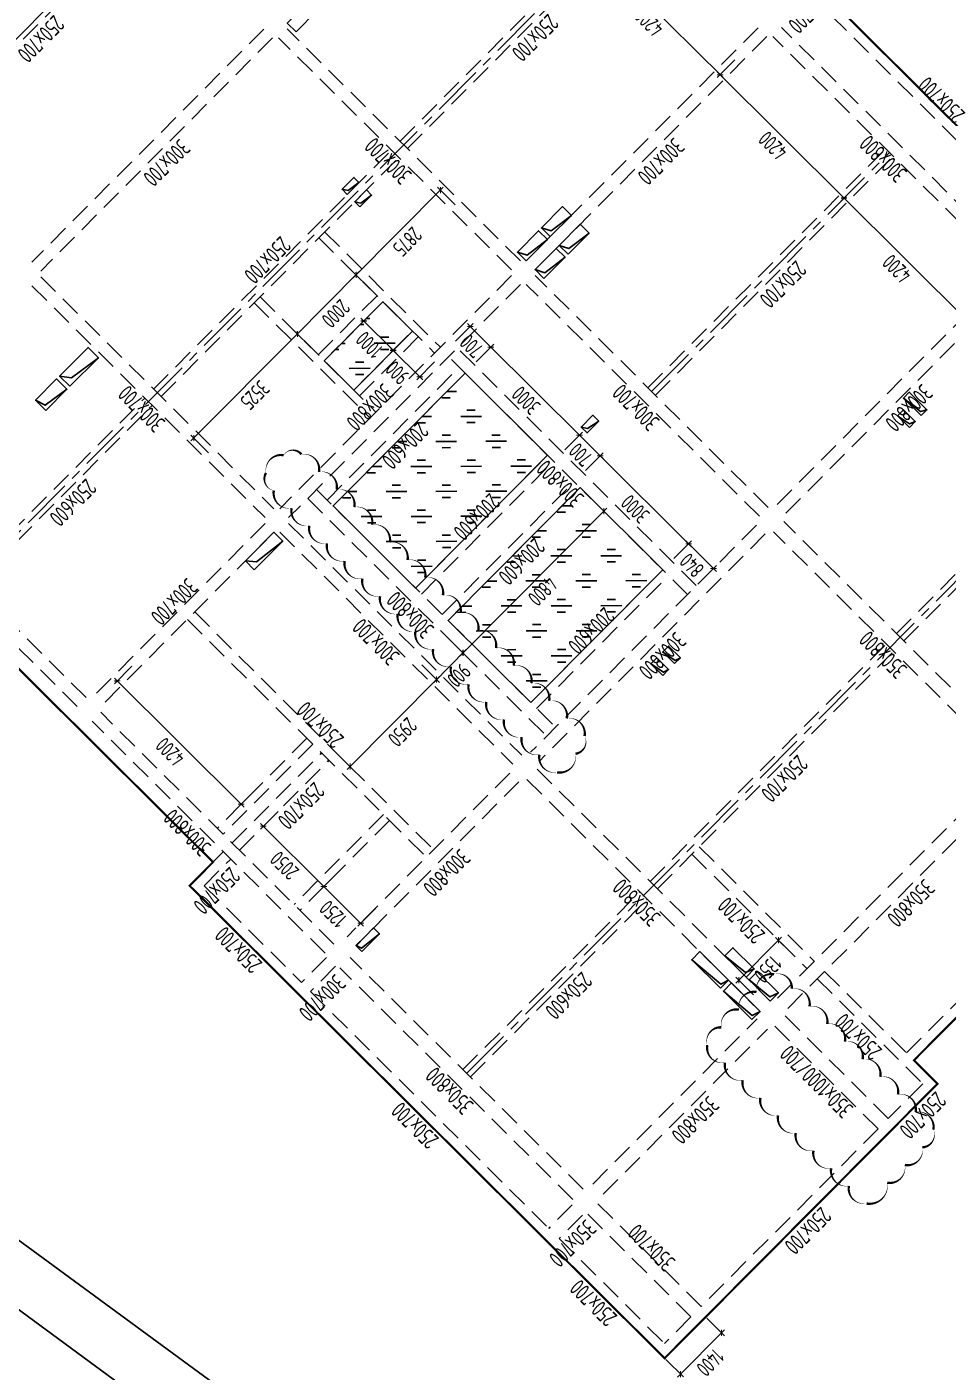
# Model space of a CAD drawing. Extents: x 517450926 to 520131079, y 3499134486 to 3500888201.
# Drawn here: x 518546569 to 518568706, y 3500269096 to 3500301416 of the extents above; entities that cross this region are included whole.
import ezdxf
from ezdxf.enums import TextEntityAlignment as Align

# ---------------------------------------------------------------- set-up
doc = ezdxf.new("R2010")
doc.units = 0
doc.header["$LTSCALE"] = 1000
doc.header["$MEASUREMENT"] = 0
doc.linetypes.add('CENTER', pattern=[2, 1.25, -0.25, 0.25, -0.25])
doc.linetypes.add('DASHED', pattern=[0.75, 0.5, -0.25])
doc.layers.get('0').update_dxf_attribs({"linetype": 'CONTINUOUS'})
doc.layers.get('Defpoints').update_dxf_attribs({"color": 2, "linetype": 'CONTINUOUS'})
doc.layers.add('0_修订云线', color=1, linetype='CONTINUOUS', plot=False)
for name, color, linetype in [('S_AXIS', 8, 'CENTER'), ('S_AXIS_DIMS', 3, 'CONTINUOUS'), ('S_BEAM', 4, 'DASHED'), ('S_BEAM_SECD_TEXT_HORZ', 9, 'CONTINUOUS'), ('S_BEAM_TEXT_HORZ', 7, 'CONTINUOUS'), ('S_BEAM_TEXT_VERT', 41, 'CONTINUOUS'), ('S_FLOR_ENHN', 91, 'DASHED'), ('S_HOLE', 201, 'CONTINUOUS'), ('S_INDX', 11, 'CONTINUOUS'), ('S_PLAN_HACH', 254, 'CONTINUOUS')]:
    doc.layers.add(name, color=color, linetype=linetype)
doc.styles.add('TH-STYLE3', font='tssdeng.shx', dxfattribs={"width": 0.7, "bigfont": 'tssdchn.shx'})
doc.styles.add('样式 1', font='Tssdeng.shx', dxfattribs={"width": 0.7, "bigfont": 'Tssdchn.shx'})
doc.dimstyles.new('TSSD_100_100', dxfattribs={"dimtxt": 375, "dimasz": 100, "dimexe": 100, "dimexo": 0, "dimgap": 125, "dimtad": 1, "dimdec": 1, "dimdsep": 46, "dimtxsty": 'TH-STYLE3', "dimblk": 'ARCHTICK', "dimcen": -100, "dimdle": 100, "dimclrt": 7, "dimadec": 0, "dimazin": 0, "dimtfac": 1, "dimtdec": 1, "dimtix": 1, "dimtmove": 2, "dimatfit": 3, "dimldrblk": 'ARCHTICK', "dimfxl": 0, "dimtolj": 1, "dimtzin": 0, "dimarcsym": 0})

# ---------------------------------------------------------------- blocks, each defined once
blk = doc.blocks.new('_ArchTick')
at = {"color": 0, "const_width": 0.25}
blk.add_lwpolyline([(-0.53, -0.53), (0.53, 0.53)], dxfattribs=at)
blk = doc.blocks.new('*D210')
at = {"layer": 'Defpoints', "color": 0, "transparency": 16777216}
for p in [(518567294, 3500298400), (518566205, 3500297305), (518570166, 3500295332)]:
    blk.add_point(p, dxfattribs=at)
at = {"layer": 'S_AXIS_DIMS', "color": 0, "lineweight": -2, "transparency": 16777216}
for p, q in [((518566558, 3500297660), (518566135, 3500297234)), ((518569254, 3500294273), (518566134, 3500297376)), ((518569536, 3500294698), (518569113, 3500294272))]:
    blk.add_line(p, q, dxfattribs=at)
at = {"layer": 'S_AXIS_DIMS', "color": 0, "lineweight": -2, "transparency": 16777216, "xscale": 100, "yscale": 100, "zscale": 100}
for p, rotation in [((518566205, 3500297305), 135.1572922653654), ((518569183, 3500294343), 315.1572922653654)]:
    blk.add_blockref('_ArchTick', p, dxfattribs=dict(at, rotation=rotation))
at = {"layer": 'S_AXIS_DIMS', "color": 7, "transparency": 16777216, "insert": (518567474, 3500295603), "char_height": 375, "attachment_point": 5, "rotation": 135.1573, "style": 'TH-STYLE3'}
blk.add_mtext('\\A1;4200', dxfattribs=at)
blk = doc.blocks.new('*D211')
at = {"layer": 'Defpoints', "color": 0, "transparency": 16777216}
for p in [(518564246, 3500301291), (518563227, 3500300267), (518567294, 3500298400)]:
    blk.add_point(p, dxfattribs=at)
at = {"layer": 'S_AXIS_DIMS', "color": 0, "lineweight": -2, "transparency": 16777216}
for p, q in [((518566276, 3500297235), (518563156, 3500300337)), ((518563580, 3500300621), (518563157, 3500300196)), ((518566558, 3500297660), (518566135, 3500297234))]:
    blk.add_line(p, q, dxfattribs=at)
at = {"layer": 'S_AXIS_DIMS', "color": 0, "lineweight": -2, "transparency": 16777216, "xscale": 100, "yscale": 100, "zscale": 100}
for p, rotation in [((518563227, 3500300267), 135.1572922653654), ((518566205, 3500297305), 315.1572922653654)]:
    blk.add_blockref('_ArchTick', p, dxfattribs=dict(at, rotation=rotation))
at = {"layer": 'S_AXIS_DIMS', "color": 7, "transparency": 16777216, "insert": (518564496, 3500298564), "char_height": 375, "attachment_point": 5, "rotation": 135.1573, "style": 'TH-STYLE3'}
blk.add_mtext('\\A1;4200', dxfattribs=at)
blk = doc.blocks.new('*D212')
at = {"layer": 'Defpoints', "color": 0, "transparency": 16777216}
for p in [(518561338, 3500304323), (518560249, 3500303228), (518564246, 3500301291)]:
    blk.add_point(p, dxfattribs=at)
at = {"layer": 'S_AXIS_DIMS', "color": 0, "lineweight": -2, "transparency": 16777216}
for p, q in [((518560602, 3500303583), (518560179, 3500303158)), ((518563298, 3500300196), (518560178, 3500303299)), ((518563580, 3500300621), (518563157, 3500300196))]:
    blk.add_line(p, q, dxfattribs=at)
at = {"layer": 'S_AXIS_DIMS', "color": 0, "lineweight": -2, "transparency": 16777216, "xscale": 100, "yscale": 100, "zscale": 100}
for p, rotation in [((518560249, 3500303228), 135.1572922653654), ((518563227, 3500300267), 315.1572922653654)]:
    blk.add_blockref('_ArchTick', p, dxfattribs=dict(at, rotation=rotation))
at = {"layer": 'S_AXIS_DIMS', "color": 7, "transparency": 16777216, "insert": (518561518, 3500301526), "char_height": 375, "attachment_point": 5, "rotation": 135.1573, "style": 'TH-STYLE3'}
blk.add_mtext('\\A1;4200', dxfattribs=at)
blk = doc.blocks.new('*D237')
at = {"layer": 'Defpoints', "color": 0, "transparency": 16777216}
for p in [(518564630, 3500279471), (518565262, 3500278843), (518564310, 3500277885)]:
    blk.add_point(p, dxfattribs=at)
at = {"layer": 'S_AXIS_DIMS', "color": 0, "lineweight": -2, "transparency": 16777216}
for p, q in [((518563608, 3500278443), (518564701, 3500279542)), ((518564985, 3500279118), (518564559, 3500279541)), ((518564033, 3500278161), (518563607, 3500278584))]:
    blk.add_line(p, q, dxfattribs=at)
at = {"layer": 'S_AXIS_DIMS', "color": 0, "lineweight": -2, "transparency": 16777216, "xscale": 100, "yscale": 100, "zscale": 100}
for p, rotation in [((518564630, 3500279471), 45.15729226536535), ((518563678, 3500278513), 225.1572922653654)]:
    blk.add_blockref('_ArchTick', p, dxfattribs=dict(at, rotation=rotation))
at = {"layer": 'S_AXIS_DIMS', "color": 7, "transparency": 16777216, "insert": (518564376, 3500278772), "char_height": 375, "attachment_point": 5, "rotation": 225.1573, "style": 'TH-STYLE3'}
blk.add_mtext('\\A1;1350', dxfattribs=at)
blk = doc.blocks.new('*D242')
at = {"layer": 'Defpoints', "color": 0, "transparency": 16777216}
for p in [(518562881, 3500270421), (518563262, 3500270042), (518561893, 3500269429)]:
    blk.add_point(p, dxfattribs=at)
at = {"layer": 'S_AXIS_DIMS', "color": 0, "lineweight": -2, "transparency": 16777216}
for p, q in [((518562908, 3500270395), (518563333, 3500269971)), ((518562205, 3500268978), (518563333, 3500270113)), ((518561921, 3500269402), (518562346, 3500268979))]:
    blk.add_line(p, q, dxfattribs=at)
at = {"layer": 'S_AXIS_DIMS', "color": 0, "lineweight": -2, "transparency": 16777216, "xscale": 100, "yscale": 100, "zscale": 100}
for p, rotation in [((518563262, 3500270042), 45.15729226536535), ((518562275, 3500269049), 225.1572922653654)]:
    blk.add_blockref('_ArchTick', p, dxfattribs=dict(at, rotation=rotation))
at = {"layer": 'S_AXIS_DIMS', "color": 7, "transparency": 16777216, "insert": (518562990, 3500269325), "char_height": 375, "attachment_point": 5, "rotation": 225.1573, "style": 'TH-STYLE3'}
blk.add_mtext('\\A1;1400', dxfattribs=at)
blk = doc.blocks.new('*D280')
at = {"layer": 'Defpoints', "color": 0, "transparency": 16777216}
for p in [(518554151, 3500281214), (518553704, 3500280764), (518555038, 3500280333)]:
    blk.add_point(p, dxfattribs=at)
at = {"layer": 'S_AXIS_DIMS', "color": 0, "lineweight": -2, "transparency": 16777216}
for p, q in [((518554057, 3500281119), (518553634, 3500280693)), ((518554661, 3500279812), (518553633, 3500280835)), ((518554943, 3500280237), (518554520, 3500279812))]:
    blk.add_line(p, q, dxfattribs=at)
at = {"layer": 'S_AXIS_DIMS', "color": 0, "lineweight": -2, "transparency": 16777216, "xscale": 100, "yscale": 100, "zscale": 100}
for p, rotation in [((518553704, 3500280764), 135.1572922659514), ((518554591, 3500279883), 315.1572922659514)]:
    blk.add_blockref('_ArchTick', p, dxfattribs=dict(at, rotation=rotation))
at = {"layer": 'S_AXIS_DIMS', "color": 7, "transparency": 16777216, "insert": (518553927, 3500280102), "char_height": 375, "attachment_point": 5, "rotation": 135.1573, "style": 'TH-STYLE3'}
blk.add_mtext('\\A1;1250', dxfattribs=at)
blk = doc.blocks.new('*D281')
at = {"layer": 'Defpoints', "color": 0, "transparency": 16777216}
for p in [(518552698, 3500282660), (518552251, 3500282210), (518554151, 3500281214)]:
    blk.add_point(p, dxfattribs=at)
at = {"layer": 'S_AXIS_DIMS', "color": 0, "lineweight": -2, "transparency": 16777216}
for p, q in [((518552603, 3500282564), (518552180, 3500282139)), ((518553775, 3500280694), (518552180, 3500282280)), ((518554057, 3500281119), (518553634, 3500280693))]:
    blk.add_line(p, q, dxfattribs=at)
at = {"layer": 'S_AXIS_DIMS', "color": 0, "lineweight": -2, "transparency": 16777216, "xscale": 100, "yscale": 100, "zscale": 100}
for p, rotation in [((518552251, 3500282210), 135.1572922659514), ((518553704, 3500280764), 315.1572922659514)]:
    blk.add_blockref('_ArchTick', p, dxfattribs=dict(at, rotation=rotation))
at = {"layer": 'S_AXIS_DIMS', "color": 7, "transparency": 16777216, "insert": (518552757, 3500281266), "char_height": 375, "attachment_point": 5, "rotation": 135.1573, "style": 'TH-STYLE3'}
blk.add_mtext('\\A1;2050', dxfattribs=at)
blk = doc.blocks.new('*D282')
at = {"layer": 'Defpoints', "color": 0, "transparency": 16777216}
for p in [(518549093, 3500286055), (518552071, 3500283093), (518551719, 3500282739)]:
    blk.add_point(p, dxfattribs=at)
at = {"layer": 'S_AXIS_DIMS', "color": 0, "lineweight": -2, "transparency": 16777216}
for p, q in [((518549093, 3500286055), (518548670, 3500285630)), ((518548670, 3500285771), (518551790, 3500282668)), ((518552071, 3500283093), (518551648, 3500282668))]:
    blk.add_line(p, q, dxfattribs=at)
at = {"layer": 'S_AXIS_DIMS', "color": 0, "lineweight": -2, "transparency": 16777216, "xscale": 100, "yscale": 100, "zscale": 100}
for p, rotation in [((518548741, 3500285701), 135.1572922659513), ((518551719, 3500282739), 315.1572922659514)]:
    blk.add_blockref('_ArchTick', p, dxfattribs=dict(at, rotation=rotation))
at = {"layer": 'S_AXIS_DIMS', "color": 7, "transparency": 16777216, "insert": (518550010, 3500283998), "char_height": 375, "attachment_point": 5, "rotation": 135.1573, "style": 'TH-STYLE3'}
blk.add_mtext('\\A1;4200', dxfattribs=at)
blk = doc.blocks.new('*D283')
at = {"layer": 'Defpoints', "color": 0, "transparency": 16777216}
for p in [(518562471, 3500288998), (518561849, 3500288372), (518562444, 3500287780)]:
    blk.add_point(p, dxfattribs=at)
at = {"layer": 'S_AXIS_DIMS', "color": 0, "lineweight": -2, "transparency": 16777216}
for p, q in [((518562118, 3500288643), (518562541, 3500289069)), ((518563137, 3500288335), (518562400, 3500289068)), ((518562714, 3500288051), (518563137, 3500288476))]:
    blk.add_line(p, q, dxfattribs=at)
at = {"layer": 'S_AXIS_DIMS', "color": 0, "lineweight": -2, "transparency": 16777216, "xscale": 100, "yscale": 100, "zscale": 100}
for p, rotation in [((518562471, 3500288998), 135.1572922659514), ((518563066, 3500288406), 315.1572922659514)]:
    blk.add_blockref('_ArchTick', p, dxfattribs=dict(at, rotation=rotation))
at = {"layer": 'S_AXIS_DIMS', "color": 7, "transparency": 16777216, "insert": (518562548, 3500288480), "char_height": 375, "attachment_point": 5, "rotation": 135.1573, "style": 'TH-STYLE3'}
blk.add_mtext('\\A1;840', dxfattribs=at)
blk = doc.blocks.new('*D284')
at = {"layer": 'Defpoints', "color": 0, "transparency": 16777216}
for p in [(518560344, 3500291113), (518559721, 3500290488), (518561849, 3500288372)]:
    blk.add_point(p, dxfattribs=at)
at = {"layer": 'S_AXIS_DIMS', "color": 0, "lineweight": -2, "transparency": 16777216}
for p, q in [((518559991, 3500290759), (518560414, 3500291184)), ((518562542, 3500288927), (518560273, 3500291184)), ((518562118, 3500288643), (518562541, 3500289069))]:
    blk.add_line(p, q, dxfattribs=at)
at = {"layer": 'S_AXIS_DIMS', "color": 0, "lineweight": -2, "transparency": 16777216, "xscale": 100, "yscale": 100, "zscale": 100}
for p, rotation in [((518560344, 3500291113), 135.1572922659514), ((518562471, 3500288998), 315.1572922659514)]:
    blk.add_blockref('_ArchTick', p, dxfattribs=dict(at, rotation=rotation))
at = {"layer": 'S_AXIS_DIMS', "color": 7, "transparency": 16777216, "insert": (518561187, 3500289834), "char_height": 375, "attachment_point": 5, "rotation": 135.1573, "style": 'TH-STYLE3'}
blk.add_mtext('\\A1;3000', dxfattribs=at)
blk = doc.blocks.new('*D285')
at = {"layer": 'Defpoints', "color": 0, "transparency": 16777216}
for p in [(518557720, 3500293722), (518557098, 3500293097), (518559228, 3500290984)]:
    blk.add_point(p, dxfattribs=at)
at = {"layer": 'S_AXIS_DIMS', "color": 0, "lineweight": -2, "transparency": 16777216}
for p, q in [((518557368, 3500293368), (518557791, 3500293793)), ((518559918, 3500291536), (518557649, 3500293793)), ((518559495, 3500291252), (518559918, 3500291678))]:
    blk.add_line(p, q, dxfattribs=at)
at = {"layer": 'S_AXIS_DIMS', "color": 0, "lineweight": -2, "transparency": 16777216, "xscale": 100, "yscale": 100, "zscale": 100}
for p, rotation in [((518557720, 3500293722), 135.1572922659514), ((518559847, 3500291607), 315.1572922659514)]:
    blk.add_blockref('_ArchTick', p, dxfattribs=dict(at, rotation=rotation))
at = {"layer": 'S_AXIS_DIMS', "color": 7, "transparency": 16777216, "insert": (518558563, 3500292443), "char_height": 375, "attachment_point": 5, "rotation": 135.1573, "style": 'TH-STYLE3'}
blk.add_mtext('\\A1;3000', dxfattribs=at)
blk = doc.blocks.new('*D286')
at = {"layer": 'Defpoints', "color": 0, "transparency": 16777216}
for p in [(518556465, 3500286956), (518557049, 3500286376), (518556114, 3500286036)]:
    blk.add_point(p, dxfattribs=at)
at = {"layer": 'S_AXIS_DIMS', "color": 0, "lineweight": -2, "transparency": 16777216}
for p, q in [((518556344, 3500285667), (518557120, 3500286447)), ((518556695, 3500286728), (518557120, 3500286305)), ((518556114, 3500286036), (518556485, 3500285667))]:
    blk.add_line(p, q, dxfattribs=at)
at = {"layer": 'S_AXIS_DIMS', "color": 0, "lineweight": -2, "transparency": 16777216, "xscale": 100, "yscale": 100, "zscale": 100}
for p, rotation in [((518557049, 3500286376), 45.15729226595135), ((518556414, 3500285738), 225.1572922659514)]:
    blk.add_blockref('_ArchTick', p, dxfattribs=dict(at, rotation=rotation))
at = {"layer": 'S_AXIS_DIMS', "color": 7, "transparency": 16777216, "insert": (518556953, 3500285836), "char_height": 375, "attachment_point": 5, "rotation": 225.1573, "style": 'TH-STYLE3'}
blk.add_mtext('\\A1;900', dxfattribs=at)
blk = doc.blocks.new('*D287')
at = {"layer": 'Defpoints', "color": 0, "transparency": 16777216}
for p in [(518559850, 3500290360), (518560434, 3500289779), (518556465, 3500286956)]:
    blk.add_point(p, dxfattribs=at)
at = {"layer": 'S_AXIS_DIMS', "color": 0, "lineweight": -2, "transparency": 16777216}
for p, q in [((518560079, 3500290132), (518560505, 3500289709)), ((518556979, 3500286305), (518560504, 3500289850)), ((518556695, 3500286728), (518557120, 3500286305))]:
    blk.add_line(p, q, dxfattribs=at)
at = {"layer": 'S_AXIS_DIMS', "color": 0, "lineweight": -2, "transparency": 16777216, "xscale": 100, "yscale": 100, "zscale": 100}
for p, rotation in [((518560434, 3500289779), 45.15729226595136), ((518557049, 3500286376), 225.1572922659514)]:
    blk.add_blockref('_ArchTick', p, dxfattribs=dict(at, rotation=rotation))
at = {"layer": 'S_AXIS_DIMS', "color": 7, "transparency": 16777216, "insert": (518558963, 3500287857), "char_height": 375, "attachment_point": 5, "rotation": 225.1573, "style": 'TH-STYLE3'}
blk.add_mtext('\\A1;4800', dxfattribs=at)
blk = doc.blocks.new('*D288')
at = {"layer": 'Defpoints', "color": 0, "transparency": 16777216}
for p in [(518556505, 3500297494), (518557001, 3500297002), (518554973, 3500294963)]:
    blk.add_point(p, dxfattribs=at)
at = {"layer": 'S_AXIS_DIMS', "color": 0, "lineweight": -2, "transparency": 16777216}
for p, q in [((518554407, 3500295385), (518556576, 3500297565)), ((518556860, 3500297142), (518556434, 3500297565)), ((518554832, 3500295103), (518554407, 3500295526))]:
    blk.add_line(p, q, dxfattribs=at)
at = {"layer": 'S_AXIS_DIMS', "color": 0, "lineweight": -2, "transparency": 16777216, "xscale": 100, "yscale": 100, "zscale": 100}
for p, rotation in [((518556505, 3500297494), 45.15729226595135), ((518554478, 3500295456), 225.1572922659514)]:
    blk.add_blockref('_ArchTick', p, dxfattribs=dict(at, rotation=rotation))
at = {"layer": 'S_AXIS_DIMS', "color": 7, "transparency": 16777216, "insert": (518555713, 3500296255), "char_height": 375, "attachment_point": 5, "rotation": 225.1573, "style": 'TH-STYLE3'}
blk.add_mtext('\\A1;2875', dxfattribs=at)
blk = doc.blocks.new('*D289')
at = {"layer": 'Defpoints', "color": 0, "transparency": 16777216}
for p in [(518554982, 3500294954), (518553068, 3500294038), (518553572, 3500293536)]:
    blk.add_point(p, dxfattribs=at)
at = {"layer": 'S_AXIS_DIMS', "color": 0, "lineweight": -2, "transparency": 16777216}
for p, q in [((518554548, 3500295527), (518552997, 3500293967)), ((518554832, 3500295103), (518554407, 3500295526)), ((518553422, 3500293685), (518552997, 3500294108))]:
    blk.add_line(p, q, dxfattribs=at)
at = {"layer": 'S_AXIS_DIMS', "color": 0, "lineweight": -2, "transparency": 16777216, "xscale": 100, "yscale": 100, "zscale": 100}
for p, rotation in [((518554478, 3500295456), 45.15729226595135), ((518553068, 3500294038), 225.1572922659514)]:
    blk.add_blockref('_ArchTick', p, dxfattribs=dict(at, rotation=rotation))
at = {"layer": 'S_AXIS_DIMS', "color": 7, "transparency": 16777216, "insert": (518553994, 3500294526), "char_height": 375, "attachment_point": 5, "rotation": 225.1573, "style": 'TH-STYLE3'}
blk.add_mtext('\\A1;2000', dxfattribs=at)
blk = doc.blocks.new('*D290')
at = {"layer": 'Defpoints', "color": 0, "transparency": 16777216}
for p in [(518553572, 3500293536), (518550582, 3500291538), (518552398, 3500289732)]:
    blk.add_point(p, dxfattribs=at)
at = {"layer": 'S_AXIS_DIMS', "color": 0, "lineweight": -2, "transparency": 16777216}
for p, q in [((518553138, 3500294109), (518550511, 3500291467)), ((518553422, 3500293685), (518552997, 3500294108)), ((518550936, 3500291186), (518550511, 3500291609))]:
    blk.add_line(p, q, dxfattribs=at)
at = {"layer": 'S_AXIS_DIMS', "color": 0, "lineweight": -2, "transparency": 16777216, "xscale": 100, "yscale": 100, "zscale": 100}
for p, rotation in [((518553068, 3500294038), 45.15729226595136), ((518550582, 3500291538), 225.1572922659514)]:
    blk.add_blockref('_ArchTick', p, dxfattribs=dict(at, rotation=rotation))
at = {"layer": 'S_AXIS_DIMS', "color": 7, "transparency": 16777216, "insert": (518552046, 3500292568), "char_height": 375, "attachment_point": 5, "rotation": 225.1573, "style": 'TH-STYLE3'}
blk.add_mtext('\\A1;3525', dxfattribs=at)
blk = doc.blocks.new('*D291')
at = {"layer": 'Defpoints', "color": 0, "transparency": 16777216}
for p in [(518555885, 3500294160), (518555372, 3500293645), (518556664, 3500293668)]:
    blk.add_point(p, dxfattribs=at)
at = {"layer": 'S_AXIS_DIMS', "color": 0, "lineweight": -2, "transparency": 16777216}
for p, q in [((518555725, 3500293999), (518555302, 3500293574)), ((518556081, 3500292940), (518555301, 3500293715)), ((518556363, 3500293365), (518555940, 3500292939))]:
    blk.add_line(p, q, dxfattribs=at)
at = {"layer": 'S_AXIS_DIMS', "color": 0, "lineweight": -2, "transparency": 16777216, "xscale": 100, "yscale": 100, "zscale": 100}
for p, rotation in [((518555372, 3500293645), 135.1572922659514), ((518556010, 3500293010), 315.1572922659514)]:
    blk.add_blockref('_ArchTick', p, dxfattribs=dict(at, rotation=rotation))
at = {"layer": 'S_AXIS_DIMS', "color": 7, "transparency": 16777216, "insert": (518555471, 3500293106), "char_height": 375, "attachment_point": 5, "rotation": 135.1573, "style": 'TH-STYLE3'}
blk.add_mtext('\\A1;900', dxfattribs=at)
blk = doc.blocks.new('*D292')
at = {"layer": 'Defpoints', "color": 0, "transparency": 16777216}
for p in [(518555124, 3500294813), (518554663, 3500294350), (518555833, 3500294108)]:
    blk.add_point(p, dxfattribs=at)
at = {"layer": 'S_AXIS_DIMS', "color": 0, "lineweight": -2, "transparency": 16777216}
for p, q in [((518555016, 3500294704), (518554593, 3500294279)), ((518555443, 3500293574), (518554592, 3500294420)), ((518555725, 3500293999), (518555302, 3500293574))]:
    blk.add_line(p, q, dxfattribs=at)
at = {"layer": 'S_AXIS_DIMS', "color": 0, "lineweight": -2, "transparency": 16777216, "xscale": 100, "yscale": 100, "zscale": 100}
for p, rotation in [((518554663, 3500294350), 135.1572922659514), ((518555372, 3500293645), 315.1572922659514)]:
    blk.add_blockref('_ArchTick', p, dxfattribs=dict(at, rotation=rotation))
at = {"layer": 'S_AXIS_DIMS', "color": 7, "transparency": 16777216, "insert": (518554797, 3500293776), "char_height": 375, "attachment_point": 5, "rotation": 135.1573, "style": 'TH-STYLE3'}
blk.add_mtext('\\A1;1000', dxfattribs=at)
blk = doc.blocks.new('*D293')
at = {"layer": 'Defpoints', "color": 0, "transparency": 16777216}
for p in [(518555803, 3500286346), (518553722, 3500284254), (518554334, 3500283646)]:
    blk.add_point(p, dxfattribs=at)
at = {"layer": 'S_AXIS_DIMS', "color": 0, "lineweight": -2, "transparency": 16777216}
for p, q in [((518556485, 3500285809), (518554264, 3500283575)), ((518556060, 3500286090), (518556485, 3500285667)), ((518553980, 3500283999), (518554405, 3500283575))]:
    blk.add_line(p, q, dxfattribs=at)
at = {"layer": 'S_AXIS_DIMS', "color": 0, "lineweight": -2, "transparency": 16777216, "xscale": 100, "yscale": 100, "zscale": 100}
for p, rotation in [((518556414, 3500285738), 45.15729226595135), ((518554334, 3500283646), 225.1572922659514)]:
    blk.add_blockref('_ArchTick', p, dxfattribs=dict(at, rotation=rotation))
at = {"layer": 'S_AXIS_DIMS', "color": 7, "transparency": 16777216, "insert": (518555596, 3500284471), "char_height": 375, "attachment_point": 5, "rotation": 225.1573, "style": 'TH-STYLE3'}
blk.add_mtext('\\A1;2950', dxfattribs=at)
blk = doc.blocks.new('*D386')
at = {"layer": 'Defpoints', "color": 0, "transparency": 16777216}
for p in [(518559847, 3500291607), (518559225, 3500290981), (518559721, 3500290488)]:
    blk.add_point(p, dxfattribs=at)
at = {"layer": 'S_AXIS_DIMS', "color": 0, "lineweight": -2, "transparency": 16777216}
for p, q in [((518559495, 3500291252), (518559918, 3500291678)), ((518559847, 3500291607), (518559776, 3500291678)), ((518560344, 3500291113), (518559847, 3500291607)), ((518559991, 3500290759), (518560414, 3500291184)), ((518560344, 3500291113), (518560415, 3500291043))]:
    blk.add_line(p, q, dxfattribs=at)
at = {"layer": 'S_AXIS_DIMS', "color": 0, "lineweight": -2, "transparency": 16777216, "xscale": 100, "yscale": 100, "zscale": 100}
for p, rotation in [((518559847, 3500291607), 315.1572922659514), ((518560344, 3500291113), 135.1572922659514)]:
    blk.add_blockref('_ArchTick', p, dxfattribs=dict(at, rotation=rotation))
at = {"layer": 'S_AXIS_DIMS', "color": 7, "transparency": 16777216, "insert": (518559875, 3500291139), "char_height": 375, "attachment_point": 5, "rotation": 135.1573, "style": 'TH-STYLE3'}
blk.add_mtext('\\A1;700', dxfattribs=at)
blk = doc.blocks.new('*D387')
at = {"layer": 'Defpoints', "color": 0, "transparency": 16777216}
for p in [(518557224, 3500294216), (518556602, 3500293590), (518557098, 3500293097)]:
    blk.add_point(p, dxfattribs=at)
at = {"layer": 'S_AXIS_DIMS', "color": 0, "lineweight": -2, "transparency": 16777216}
for p, q in [((518556871, 3500293862), (518557294, 3500294287)), ((518557224, 3500294216), (518557153, 3500294287)), ((518557720, 3500293722), (518557224, 3500294216)), ((518557368, 3500293368), (518557791, 3500293793)), ((518557720, 3500293722), (518557791, 3500293652))]:
    blk.add_line(p, q, dxfattribs=at)
at = {"layer": 'S_AXIS_DIMS', "color": 0, "lineweight": -2, "transparency": 16777216, "xscale": 100, "yscale": 100, "zscale": 100}
for p, rotation in [((518557224, 3500294216), 315.1572922659514), ((518557720, 3500293722), 135.1572922659514)]:
    blk.add_blockref('_ArchTick', p, dxfattribs=dict(at, rotation=rotation))
at = {"layer": 'S_AXIS_DIMS', "color": 7, "transparency": 16777216, "insert": (518557252, 3500293748), "char_height": 375, "attachment_point": 5, "rotation": 135.1573, "style": 'TH-STYLE3'}
blk.add_mtext('\\A1;700', dxfattribs=at)

msp = doc.modelspace()

# ---------------------------------------------------------------- hatches: boundary and pattern name
at = {"layer": 'S_PLAN_HACH', "transparency": 33554559}
h = msp.add_hatch(dxfattribs=at)
h.set_pattern_fill('GOST_GLASS', color=256, scale=100)
h.set_pattern_definition([(180.1573, (518630193.4, 3500156019.2), (-601.645, 598.3506), [500, -700]), (180.1573, (518630043, 3500156168.8), (-601.645, 598.3506), [200, -1000]), (180.1573, (518630043.8, 3500155868.8), (-601.645, 598.3506), [200, -1000])])
h.paths.add_polyline_path([(518554422.6679, 3500292689.9049), (518553713.6226, 3500293395.0678), (518555123.9485, 3500294813.1585), (518555832.9938, 3500294107.9955)])
h = msp.add_hatch(dxfattribs=at)
h.set_pattern_fill('GOST_GLASS', color=256, scale=100)
h.set_pattern_definition([(180.1573, (518631680.17, 3500151261.53), (-601.645, 598.3506), [500, -700]), (180.1573, (518631529.76, 3500151411.1), (-601.645, 598.3506), [200, -1000]), (180.1573, (518631530.6, 3500151111.1), (-601.645, 598.3506), [200, -1000])])
h.paths.add_polyline_path([(518555910.0615, 3500287931.5986), (518553924.7347, 3500289906.0548), (518557097.9678, 3500293096.7587), (518559083.2947, 3500291122.3025)])
h = msp.add_hatch(dxfattribs=at)
h.set_pattern_fill('GOST_GLASS', color=256, scale=100)
h.set_pattern_definition([(180.1573, (518634445.44, 3500148511.4), (-601.645, 598.3506), [500, -700]), (180.1573, (518634295.03, 3500148661), (-601.645, 598.3506), [200, -1000]), (180.1573, (518634295.86, 3500148361), (-601.645, 598.3506), [200, -1000])])
h.paths.add_polyline_path([(518558675.3382, 3500285181.4632), (518556690.0114, 3500287155.9194), (518559863.2445, 3500290346.6233), (518561848.5714, 3500288372.1671)])

# ---------------------------------------------------------------- linework, layer by layer
at = {"layer": '0_修订云线'}
for points in [[(518559309.6698, 3500283506.4823, 0, 60, -0.52056705), (518558884.2426, 3500283929.58, 0, 60, -0.52056705), (518558458.8154, 3500284352.6778, 0, 60, -0.52056705), (518558033.3882, 3500284775.7755, 0, 60, -0.52056705), (518557607.9611, 3500285198.8733, 0, 60, -0.52056705), (518557182.5339, 3500285621.971, 0, 60, -0.52056705), (518556757.1067, 3500286045.0688, 0, 60, -0.52056705), (518556331.6795, 3500286468.1665, 0, 60, -0.52056705), (518555906.2523, 3500286891.2643, 0, 60, -0.52056705), (518555480.8251, 3500287314.362, 0, 60, -0.52056705), (518555055.3979, 3500287737.4598, 0, 60, -0.52056705), (518554629.9707, 3500288160.5575, 0, 60, -0.52056705), (518554204.5436, 3500288583.6553, 0, 60, -0.52056705), (518553779.1164, 3500289006.753, 0, 60, -0.52056705), (518553353.6892, 3500289429.8508, 0, 60, -0.52056705), (518552928.262, 3500289852.9485, 0, 60, -0.52056705), (518552502.8348, 3500290276.0463, 0, 60, -0.52056705), (518552315.7855, 3500290699.7985, 0, 60, -0.52056705), (518552738.8833, 3500291125.2257, 0, 60, -0.52056705), (518553163.0907, 3500291146.4324, 0, 60, -0.52056705), (518553588.5179, 3500290723.3346, 0, 60, -0.52056705), (518554013.9451, 3500290300.2369, 0, 60, -0.52056705), (518554439.3723, 3500289877.1391, 0, 60, -0.52056705), (518554864.7995, 3500289454.0414, 0, 60, -0.52056705), (518555290.2266, 3500289030.9436, 0, 60, -0.52056705), (518555715.6538, 3500288607.8459, 0, 60, -0.52056705), (518556141.081, 3500288184.7481, 0, 60, -0.52056705), (518556566.5082, 3500287761.6504, 0, 60, -0.52056705), (518556991.9354, 3500287338.5526, 0, 60, -0.52056705), (518557417.3626, 3500286915.4548, 0, 60, -0.52056705), (518557842.7898, 3500286492.3571, 0, 60, -0.52056705), (518558268.217, 3500286069.2593, 0, 60, -0.52056705), (518558693.6441, 3500285646.1616, 0, 60, -0.52056705), (518559119.0713, 3500285223.0638, 0, 60, -0.52056705), (518559544.4985, 3500284799.9661, 0, 60, -0.52056705), (518559969.9257, 3500284376.8683, 0, 60, -0.52056705), (518559752.7545, 3500283952.0065, 0, 60, -0.52056705)], [(518566747.1212, 3500273146.5265, 0, 60, -0.52056705), (518566321.694, 3500273569.6242, 0, 60, -0.52056705), (518565896.2668, 3500273992.722, 0, 60, -0.52056705), (518565470.8397, 3500274415.8197, 0, 60, -0.52056705), (518565045.4125, 3500274838.9175, 0, 60, -0.52056705), (518564619.9853, 3500275262.0152, 0, 60, -0.52056705), (518564194.5581, 3500275685.113, 0, 60, -0.52056705), (518563769.1309, 3500276108.2107, 0, 60, -0.52056705), (518563343.7037, 3500276531.3085, 0, 60, -0.52056705), (518562918.2765, 3500276954.4062, 0, 60, -0.52056705), (518563255.8099, 3500277379.5985, 0, 60, -0.52056705), (518563678.9076, 3500277805.0257, 0, 60, -0.52056705), (518564102.0054, 3500278230.4529, 0, 60, -0.52056705), (518564525.1031, 3500278655.8801, 0, 60, -0.52056705), (518564950.3288, 3500278306.1847, 0, 60, -0.52056705), (518565375.756, 3500277883.087, 0, 60, -0.52056705), (518565801.1832, 3500277459.9892, 0, 60, -0.52056705), (518566226.6104, 3500277036.8914, 0, 60, -0.52056705), (518566652.0376, 3500276613.7937, 0, 60, -0.52056705), (518567077.4648, 3500276190.6959, 0, 60, -0.52056705), (518567502.8919, 3500275767.5982, 0, 60, -0.52056705), (518567928.3191, 3500275344.5004, 0, 60, -0.52056705), (518568353.7463, 3500274921.4027, 0, 60, -0.52056705), (518568089.6153, 3500274496.4119, 0, 60, -0.52056705), (518567666.5176, 3500274070.9847, 0, 60, -0.52056705), (518567243.4198, 3500273645.5575, 0, 60, -0.52056705)]]:
    msp.add_lwpolyline(points, format="xyseb", close=True, dxfattribs=at)
at = {"layer": 'S_AXIS'}
for p, q in [((518539233.8702, 3500294009.3931), (518555382.1012, 3500310246.5308)), ((518545189.8509, 3500288086.0246), (518561338.0818, 3500304323.1622)), ((518561582.2428, 3500292656.5267), (518567294.0624, 3500298399.7937)), ((518557137.0703, 3500276274.7398), (518573250.0431, 3500292476.4251))]:
    msp.add_line(p, q, dxfattribs=at)
at = {"layer": 'S_BEAM', "linetype": 'Continuous'}
for p, q in [((518547647.2954, 3500320195.5398), (518579625.239, 3500288392.692)), ((518567884.2764, 3500276587.0876), (518579625.239, 3500288392.692)), ((518550477.8679, 3500280781.9589), (518561893.4975, 3500269428.8359)), ((518567884.2764, 3500276587.0876), (518568451.5126, 3500276022.9573)), ((518568451.5126, 3500276022.9573), (518561893.4975, 3500269428.8359))]:
    msp.add_line(p, q, dxfattribs=at)
at = {"layer": 'S_BEAM'}
for p, q in [((518555537.6315, 3500298668.0406), (518561249.4511, 3500304411.3076)), ((518555714.8928, 3500298491.7499), (518561426.7125, 3500304235.0169)), ((518543835.5436, 3500298459.1378), (518549547.3633, 3500304202.4048)), ((518565374.3988, 3500302212.9147), (518571117.6659, 3500296501.095)), ((518552259.8499, 3500301363.7358), (518546689.0628, 3500295762.2778)), ((518558426.9911, 3500295794.5017), (518552825.5332, 3500301365.2888)), ((518564139.199, 3500301396.3479), (518558568.4119, 3500295794.8899)), ((518570270.888, 3500295862.3719), (518564704.8823, 3500301397.9008)), ((518552472.5634, 3500301152.1869), (518546901.7764, 3500295550.729)), ((518558215.4422, 3500295581.7881), (518552613.9843, 3500301152.5752)), ((518564351.9126, 3500301184.799), (518558781.1255, 3500295583.341)), ((518570059.3391, 3500295649.6583), (518564493.3334, 3500301185.1873)), ((518549614.2629, 3500292712.06), (518555332.8803, 3500298462.1622)), ((518561493.6121, 3500292744.6721), (518567205.4318, 3500298487.9391)), ((518549791.5243, 3500292535.7692), (518555510.1416, 3500298285.8714)), ((518561670.8734, 3500292568.3813), (518567382.6931, 3500298311.6483)), ((518553722.8075, 3500296488.6968), (518556505.8104, 3500293720.9324)), ((518553581.7749, 3500296346.8878), (518556364.7778, 3500293579.1233)), ((518546690.6157, 3500295196.5946), (518552292.0737, 3500289625.8075)), ((518546902.1646, 3500295409.3081), (518552503.6226, 3500289838.5211)), ((518558215.8305, 3500295440.3672), (518552645.0434, 3500289838.9093)), ((518558428.5441, 3500295228.8184), (518552857.757, 3500289627.3604)), ((518564171.4229, 3500289658.4196), (518558569.9649, 3500295229.2066)), ((518564382.9717, 3500289871.1332), (518558781.5138, 3500295441.9202)), ((518564595.2614, 3500289942.7804), (518570059.9215, 3500295437.5271)), ((518564807.975, 3500289731.2315), (518570272.6351, 3500295225.9782)), ((518552171.4491, 3500294928.7972), (518554954.452, 3500292161.0327)), ((518553571.8136, 3500293536.1004), (518554982.1394, 3500294954.1911)), ((518552030.4165, 3500294786.9881), (518554813.4194, 3500292019.2236)), ((518553713.6226, 3500293395.0679), (518555123.9485, 3500294813.1585)), ((518554422.6679, 3500292689.9049), (518555832.9938, 3500294107.9956)), ((518554564.477, 3500292548.8723), (518555974.8028, 3500293966.963)), ((518562655.7108, 3500287992.5513), (518556912.4438, 3500293704.371)), ((518553782.9256, 3500290047.0873), (518556956.1588, 3500293237.7913)), ((518562444.162, 3500287779.8377), (518556700.8949, 3500293491.6574)), ((518553924.7347, 3500289906.0548), (518557097.9678, 3500293096.7587)), ((518545101.2202, 3500288174.1699), (518549402.7141, 3500292499.3464)), ((518545278.4815, 3500287997.8792), (518549579.9754, 3500292323.0556)), ((518567467.2218, 3500286839.0296), (518573161.4124, 3500292564.5705)), ((518567644.4831, 3500286662.7389), (518573338.6737, 3500292388.2798)), ((518555910.0615, 3500287931.5986), (518559083.2947, 3500291122.3025)), ((518556051.8706, 3500287790.566), (518559225.1038, 3500290981.2699)), ((518547779.031, 3500285087.9174), (518542177.573, 3500290658.7045)), ((518547990.5798, 3500285300.631), (518542389.1219, 3500290871.4181)), ((518556548.2023, 3500287296.9519), (518559721.4355, 3500290487.6559)), ((518556690.0114, 3500287155.9194), (518559863.2445, 3500290346.6233)), ((518553316.1129, 3500290088.2399), (518559059.3799, 3500284376.4202)), ((518553527.6618, 3500290300.9535), (518559270.9288, 3500284589.1338)), ((518552292.4619, 3500289484.3866), (518548202.517, 3500285371.9238)), ((518552858.1452, 3500289485.9396), (518558459.6032, 3500283915.1525)), ((518564100.9422, 3500289445.7397), (518558671.8929, 3500283986.7998)), ((518570356.5814, 3500283965.4907), (518564755.1235, 3500289536.2778)), ((518552505.1755, 3500289272.8378), (518548415.2306, 3500285160.3749)), ((518552646.5963, 3500289273.226), (518558248.0543, 3500283702.4389)), ((518564313.6558, 3500289234.1908), (518558884.6065, 3500283775.2509)), ((518570109.7744, 3500283717.3249), (518564508.3165, 3500289288.112)), ((518558675.3382, 3500285181.4632), (518561848.5714, 3500288372.1671)), ((518558817.1473, 3500285040.4306), (518561990.3805, 3500288231.1345)), ((518550424.9449, 3500287181.1541), (518556168.2118, 3500281469.3345)), ((518550601.2356, 3500287358.4154), (518556344.5026, 3500281646.5958)), ((518561543.8531, 3500280883.0489), (518567227.2125, 3500286597.6989)), ((518561721.1145, 3500280706.7582), (518567404.4738, 3500286421.4082)), ((518553946.5605, 3500279377.2625), (518548345.1025, 3500284948.0496)), ((518553735.0116, 3500279164.5489), (518548133.5536, 3500284735.336)), ((518553296.5784, 3500284325.2442), (518551145.8315, 3500282162.656)), ((518553438.3875, 3500284184.2117), (518551287.6406, 3500282021.6235)), ((518551500.3542, 3500281810.0746), (518553651.1011, 3500283972.6628)), ((518551677.6155, 3500281633.7839), (518553828.3624, 3500283796.3721)), ((518558831.7549, 3500283580.2972), (518564433.2127, 3500278009.5099)), ((518564610.1474, 3500278081.0603), (518570039.1967, 3500283540.0002)), ((518558177.5737, 3500283489.759), (518554264.2719, 3500279554.9123)), ((518558390.2873, 3500283278.2102), (518554476.9855, 3500279343.3634)), ((518558584.9479, 3500283332.1313), (518564186.4056, 3500277761.344)), ((518564858.3132, 3500277834.2533), (518570287.3626, 3500283293.1932)), ((518555140.0962, 3500282491.8207), (518552989.3493, 3500280329.2325)), ((518555281.9053, 3500282350.7881), (518553131.1584, 3500280188.1999)), ((518550477.8679, 3500280781.9589), (518551288.8053, 3500281597.361)), ((518562725.9717, 3500281717.1478), (518565491.2485, 3500278967.0125)), ((518550831.42, 3500280782.9295), (518551466.0666, 3500281421.0703)), ((518562549.681, 3500281539.8865), (518565314.9577, 3500278789.7511)), ((518567707.0151, 3500276763.3783), (518572378.7194, 3500281460.8035)), ((518550831.42, 3500280782.9295), (518553171.2695, 3500278455.8919)), ((518557048.4396, 3500276362.8851), (518561297.0461, 3500280634.883)), ((518557225.7009, 3500276186.5944), (518561474.3074, 3500280458.5923)), ((518553770.658, 3500279058.5804), (518553171.2695, 3500278455.8919)), ((518559937.7992, 3500273489.3462), (518554336.3413, 3500279060.1333)), ((518553983.3716, 3500278847.0315), (518553383.9831, 3500278244.343)), ((518559690.9922, 3500273241.1804), (518554089.5343, 3500278811.9675)), ((518565739.4143, 3500278720.2054), (518567707.0151, 3500276763.3783)), ((518565563.1236, 3500278542.9441), (518568097.9606, 3500276021.9867)), ((518553383.9831, 3500278244.343), (518559109.524, 3500272550.1524)), ((518560167.621, 3500273614.0749), (518564115.8282, 3500277584.0196)), ((518564540.9285, 3500277408.7628), (518567022.5871, 3500274940.6926)), ((518564787.7355, 3500277656.9286), (518567269.3941, 3500275188.8584)), ((518560415.7868, 3500273367.2679), (518564363.994, 3500277337.2126)), ((518568097.9606, 3500276021.9867), (518567269.3941, 3500275188.8584)), ((518567022.5871, 3500274940.6926), (518562773.9805, 3500270668.6945)), ((518559673.3017, 3500273117.0341), (518559109.524, 3500272550.1524)), ((518559921.4676, 3500272870.2271), (518559357.6899, 3500272303.3454)), ((518560045.5149, 3500272888.5989), (518562527.1735, 3500270420.5287)), ((518560292.3219, 3500273136.7648), (518562773.9805, 3500270668.6945)), ((518559357.6899, 3500272303.3454), (518561892.5269, 3500269782.3879)), ((518562527.1735, 3500270420.5287), (518561892.5269, 3500269782.3879))]:
    msp.add_line(p, q, dxfattribs=at)
at = {"layer": 'S_FLOR_ENHN', "linetype": 'ByBlock', "const_width": 50}
msp.add_lwpolyline([(518561893.4974, 3500269428.8359), (518568451.5126, 3500276022.9573), (518567884.2764, 3500276587.0876), (518579625.239, 3500288392.692), (518547646.9429, 3500320195.1853), (518548140.9095, 3500320691.8715), (518541369.5486, 3500327426.1526), (518523211.3891, 3500309168.0672), (518523955.8867, 3500308427.6461), (518523250.9162, 3500307718.7943), (518532716.6711, 3500298304.8693), (518533351.3177, 3500298943.01), (518551041.9991, 3500281349.1943), (518550477.8671, 3500280781.9598)], close=True, dxfattribs=at)
at = {"layer": 'S_HOLE'}
for points in [[(518553037.7628, 3500301295.0988), (518552825.0664, 3500301506.6306), (518553332.8602, 3500302017.2202), (518553545.5566, 3500301805.6883)], [(518554268.3399, 3500297391.7573), (518554144.2553, 3500297515.1625), (518554425.3421, 3500297797.7969), (518554549.4267, 3500297674.3917)], [(518554570.6625, 3500297093.0469), (518554446.5779, 3500297216.4521), (518554727.6648, 3500297499.0865), (518554851.7494, 3500297375.6813)], [(518559146.6208, 3500296376.3699), (518558933.9244, 3500296587.9017), (518559441.7182, 3500297098.4913), (518559654.4146, 3500296886.9594)], [(518558568.39, 3500295794.9117), (518558355.6936, 3500296006.4435), (518558863.4874, 3500296517.033), (518559076.1838, 3500296305.5012)], [(518559572.1323, 3500295953.3035), (518559359.4358, 3500296164.8353), (518559867.2296, 3500296675.4248), (518560079.9261, 3500296463.893)], [(518558993.8222, 3500295371.8094), (518558781.1257, 3500295583.3413), (518559288.9195, 3500296093.9308), (518559501.616, 3500295882.399)], [(518547602.466, 3500292780.5123), (518547354.4844, 3500293027.1361), (518548038.5691, 3500293714.9872), (518548286.5507, 3500293468.3634)], [(518547024.2319, 3500292199.0947), (518546776.2316, 3500292445.737), (518547283.9211, 3500292956.2216), (518547531.9214, 3500292709.5793)], [(518568056.9078, 3500292076.279), (518567631.4806, 3500292499.3768), (518567772.5132, 3500292641.1859), (518568197.9404, 3500292218.0881)], [(518560311.3966, 3500291945.9283), (518560169.5875, 3500292086.9609), (518559887.0679, 3500291802.8859), (518560028.877, 3500291661.8533)], [(518567774.8426, 3500291792.6609), (518567491.2245, 3500292074.7261), (518567632.2571, 3500292216.5352), (518567915.8752, 3500291934.47)], [(518552033.8094, 3500288373.4333), (518551821.091, 3500288584.9869), (518552505.1755, 3500289272.8378), (518552717.8939, 3500289061.2841)], [(518562130.5269, 3500286117.2692), (518561846.9087, 3500286399.3344), (518561987.9413, 3500286541.1435), (518562271.5595, 3500286259.0782)], [(518561849.4292, 3500285832.6924), (518561565.8111, 3500286114.7575), (518561706.8437, 3500286256.5666), (518561990.4618, 3500285974.5015)], [(518554618.7947, 3500279202.3306), (518554478.8678, 3500279341.4913), (518554901.2022, 3500279766.1509), (518555041.1291, 3500279626.9902)], [(518563233.881, 3500278320.7986), (518562546.1853, 3500279004.7289), (518562740.1096, 3500279199.7209), (518563427.8054, 3500278515.7906)], [(518563851.8031, 3500278587.7522), (518563341.2904, 3500279095.4696), (518563535.1933, 3500279290.4401), (518564045.706, 3500278782.7227)], [(518564433.2206, 3500278009.5183), (518563922.7078, 3500278517.2357), (518564116.6107, 3500278712.2062), (518564627.1235, 3500278204.4887)], [(518563992.4813, 3500277566.352), (518563304.7856, 3500278250.2823), (518563498.7099, 3500278445.2743), (518564186.4057, 3500277761.3441)]]:
    msp.add_lwpolyline(points, close=True, dxfattribs=at)
for points in [[(518554548.9438, 3500297674.8721), (518554292.1144, 3500297482.046), (518554144.2553, 3500297515.1625)], [(518554851.2664, 3500297376.1616), (518554594.437, 3500297183.3356), (518554446.5779, 3500297216.4521)], [(518559654.4146, 3500296886.9594), (518559169.8434, 3500296514.4481), (518558933.9242, 3500296587.9015)], [(518560079.9261, 3500296463.893), (518559595.3549, 3500296091.3817), (518559359.4356, 3500296164.8351)], [(518559076.1838, 3500296305.5012), (518558591.6126, 3500295932.9899), (518558355.6934, 3500296006.4433)], [(518559501.616, 3500295882.399), (518559017.0448, 3500295509.8876), (518558781.1255, 3500295583.341)], [(518548286.5507, 3500293468.3634), (518547643.1021, 3500292983.3887), (518547355.154, 3500293028.1874)], [(518547531.9497, 3500292709.6078), (518547008.6638, 3500292324.4409), (518546776.2763, 3500292445.7819)], [(518568197.9404, 3500292218.0881), (518568044.2204, 3500292173.4166), (518567631.4806, 3500292499.3768)], [(518560311.3964, 3500291945.9285), (518560040.1411, 3500291770.6088), (518559886.9092, 3500291802.4051)], [(518567915.8752, 3500291934.47), (518567782.0969, 3500291876.1769), (518567491.2245, 3500292074.7261)], [(518552717.8939, 3500289061.2841), (518552084.5195, 3500288562.9297), (518551821.091, 3500288584.9869)], [(518561990.4618, 3500285974.5015), (518561863.8106, 3500285909.2583), (518561564.8505, 3500286113.7916)], [(518562271.5594, 3500286259.0785), (518562144.9083, 3500286193.8354), (518561845.9481, 3500286398.3687)], [(518555041.1291, 3500279626.9902), (518554611.8364, 3500279278.4074), (518554477.6667, 3500279345.0322)], [(518563427.8053, 3500278515.7906), (518563242.77, 3500278417.2168), (518562546.1853, 3500279004.7289)], [(518564045.706, 3500278782.7227), (518563838.9341, 3500278693.7298), (518563341.3687, 3500279095.3918)], [(518564627.1235, 3500278204.4888), (518564420.3516, 3500278115.4959), (518563922.7861, 3500278517.1578)], [(518564186.4056, 3500277761.344), (518564001.3702, 3500277662.7703), (518563304.7856, 3500278250.2823)]]:
    msp.add_lwpolyline(points, dxfattribs=at)
at = {"layer": 'S_INDX'}
for p, q in [((518561633.055, 3500261081.5221), (518512354.9844, 3500297188.3068)), ((518568014.4628, 3500254735.0558), (518518736.3922, 3500290841.8405))]:
    msp.add_line(p, q, dxfattribs=at)
at = {"layer": 'S_PLAN_HACH', "transparency": 33554559}
for points in [[(518554422.6679, 3500292689.9049), (518553713.6226, 3500293395.0678), (518555123.9485, 3500294813.1585), (518555832.9938, 3500294107.9955)], [(518555910.0615, 3500287931.5986), (518553924.7347, 3500289906.0548), (518557097.9678, 3500293096.7587), (518559083.2947, 3500291122.3025)], [(518558675.3382, 3500285181.4632), (518556690.0114, 3500287155.9194), (518559863.2445, 3500290346.6233), (518561848.5714, 3500288372.1671)]]:
    msp.add_lwpolyline(points, close=True, dxfattribs=at)

# ---------------------------------------------------------------- texts
at = {"layer": 'S_BEAM_SECD_TEXT_HORZ', "linetype": 'Continuous', "width": 0.7}
for s, rotation, style, p in [('250x700', 225.15729297, 'TH-STYLE3', (518546766.9919, 3500301262.4443)), ('250x700', 225.15729297, 'TH-STYLE3', (518558642.9422, 3500301291.6388)), ('250x700', 135.15728815, 'TH-STYLE3', (518568683.3872, 3500299796.7676)), ('250x700', 225.15729297, 'TH-STYLE3', (518552211.1433, 3500295951.0654)), ('250x700', 225.15729297, 'TH-STYLE3', (518564598.9228, 3500295368.2703)), ('200x600', 225.15729297, 'TH-STYLE3', (518555522.3292, 3500291490.4889)), ('300x800', 135.15728815, 'TH-STYLE3', (518559522.5559, 3500290585.4998)), ('250x600', 225.15729297, 'TH-STYLE3', (518547536.6262, 3500290124.1752)), ('200x600', 225.15729297, 'TH-STYLE3', (518557240.9596, 3500289781.2689)), ('200x600', 225.15729297, 'TH-STYLE3', (518558319.4051, 3500288708.7284)), ('300x800', 135.15728815, 'TH-STYLE3', (518555918.6358, 3500287430.8557)), ('200x600', 225.15729297, 'TH-STYLE3', (518559993.9206, 3500287043.3817)), ('250x700', 135.15728815, 'TH-STYLE3', (518553756.6255, 3500284787.8242)), ('250x700', 225.15729297, 'TH-STYLE3', (518564634.9337, 3500283492.3386)), ('250x700', 225.15729297, 'TH-STYLE3', (518553020.4339, 3500282839.7141)), ('250x700', 225.15729297, 'TH-STYLE3', (518550991.5752, 3500280799.6851)), ('250x700', 135.15728815, 'TH-STYLE3', (518563874.7483, 3500280089.2043)), ('250x700', 135.15728815, 'TH-STYLE3', (518551790.9899, 3500279380.7189)), ('250x600', 225.15729297, 'TH-STYLE3', (518559448.5874, 3500278277.438)), ('250x700', 135.15728815, 'TH-STYLE3', (518566684.3404, 3500277294.9963)), ('250x700', 225.15729781, '样式 1', (518567957.7391, 3500275403.7231)), ('250x700', 135.15728815, 'TH-STYLE3', (518556031.6727, 3500275163.2563)), ('250x700', 225.15729781, '样式 1', (518565198.6129, 3500272629.4061)), ('250x700', 135.15728815, 'TH-STYLE3', (518560321.3969, 3500270897.0206))]:
    msp.add_text(s, height=400, rotation=rotation, dxfattribs=dict(at, style=style)).set_placement(p, align=Align.CENTER)
at = {"layer": 'S_BEAM_TEXT_HORZ', "linetype": 'Continuous', "style": '样式 1', "width": 0.7}
for s, p in [('300x700', (518555386.2448, 3500298338.5575)), ('300x800', (518567283.223, 3500298388.8958)), ('300x700', (518549462.8762, 3500292382.5769)), ('300x700', (518561342.2254, 3500292415.189)), ('300x700', (518555093.368, 3500286782.915)), ('350x800', (518567280.5769, 3500286474.0943)), ('300x800', (518550561.0435, 3500282199.3915)), ('350x800', (518561357.2084, 3500280518.1137)), ('350x1000/700', (518565682.3848, 3500276216.6199)), ('350x800', (518556861.7948, 3500275997.9498)), ('350x700', (518561717.8294, 3500272230.2369))]:
    msp.add_text(s, height=400, rotation=135.15728815, dxfattribs=at).set_placement(p, align=Align.CENTER)
at = {"layer": 'S_BEAM_TEXT_VERT', "linetype": 'Continuous', "style": '样式 1', "width": 0.7}
for s, p in [('300x700', (518565285.2958, 3500301961.3665)), ('300x700', (518549785.7743, 3500298288.6507)), ('300x700', (518561665.1235, 3500298321.2628)), ('300x800', (518554671.3362, 3500292416.4868)), ('300x800', (518567621.104, 3500292397.8943)), ('300x700', (518549966.7172, 3500287742.6474)), ('300x800', (518561697.7355, 3500286441.9137)), ('300x800', (518556514.788, 3500281230.4306)), ('350x800', (518567671.4421, 3500280500.9157)), ('300x700', (518553525.1605, 3500278224.3433)), ('350x800', (518562488.4946, 3500275289.4327)), ('350x700', (518559540.9895, 3500272325.6996))]:
    msp.add_text(s, height=400, rotation=225.15729781, dxfattribs=at).set_placement(p, align=Align.CENTER)

# ---------------------------------------------------------------- dimensions: what is measured, and where the dimension line sits
at = {"layer": 'S_AXIS_DIMS'}
for base, p1, p2, angle, picture, middle in [((518560249.3521, 3500303228.4383), (518564245.5558, 3500301290.5734), (518561338.0818, 3500304323.1622), 135.15729227, '*D212', (518561517.9838, 3500301526.0195)), ((518563227.3424, 3500300266.754), (518567294.0624, 3500298399.7937), (518564245.5558, 3500301290.5734), 135.15729227, '*D211', (518564495.9741, 3500298564.3353)), ((518566205.3327, 3500297305.0698), (518570166.2783, 3500295331.7526), (518567294.0624, 3500298399.7937), 135.15729227, '*D210', (518567473.9644, 3500295602.651)), ((518556505.1718, 3500297494.246), (518554973.2764, 3500294963.0055), (518557000.6198, 3500297001.5108), 225.15729227, '*D288', (518555713.0767, 3500296254.63)), ((518553067.5025, 3500294037.6501), (518554982.1394, 3500294954.1911), (518553571.8136, 3500293536.1004), 225.15729227, '*D289', (518553994.2421, 3500294526.332)), ((518554663.2649, 3500294349.9385), (518555832.9938, 3500294107.9955), (518555123.9485, 3500294813.1585), 135.15729227, '*D292', (518554797.4241, 3500293775.7804)), ((518557223.9281, 3500294216.0908), (518557097.9678, 3500293096.7587), (518556601.6361, 3500293590.3727), 135.15729227, '*D387', (518557251.7305, 3500293747.7072)), ((518550581.8032, 3500291538.2654), (518553571.8136, 3500293536.1004), (518552397.8481, 3500289732.1643), 225.15729227, '*D290', (518552046.2295, 3500292567.5943)), ((518555372.3102, 3500293644.7756), (518556664.3792, 3500293667.6574), (518555885.2058, 3500294160.4951), 135.15729227, '*D291', (518555471.0172, 3500293105.8756)), ((518557720.2598, 3500293722.4768), (518559228.0097, 3500290984.1919), (518557097.9678, 3500293096.7587), 135.15729227, '*D285', (518558563.4644, 3500292443.1558)), ((518559847.3957, 3500291606.988), (518559721.4355, 3500290487.6559), (518559225.1038, 3500290981.2699), 135.15729227, '*D386', (518559875.1982, 3500291138.6043)), ((518560343.7275, 3500291113.374), (518561848.5714, 3500288372.1671), (518559721.4355, 3500290487.6559), 135.15729227, '*D284', (518561186.932, 3500289834.0529)), ((518560433.8314, 3500289779.1607), (518556465.2289, 3500286956.3669), (518559850.0109, 3500290359.7844), 225.15729227, '*D287', (518558963.017, 3500287857.0885)), ((518562470.8634, 3500288997.8852), (518562444.162, 3500287779.8377), (518561848.5714, 3500288372.1671), 135.15729227, '*D283', (518562548.2953, 3500288480.1439)), ((518557049.0494, 3500286375.7432), (518556114.2004, 3500286036.1609), (518556465.2289, 3500286956.3669), 225.15729227, '*D286', (518556953.3027, 3500285836.3094)), ((518554334.1721, 3500283645.9187), (518555802.6518, 3500286346.0037), (518553722.4212, 3500284254.32), 225.15729227, '*D293', (518555595.8641, 3500284471.3971)), ((518551718.8678, 3500282738.8473), (518549093.459, 3500286055.0542), (518552071.4493, 3500283093.3699), 135.15729227, '*D282', (518550009.5092, 3500283998.1128)), ((518552250.6518, 3500282209.9751), (518554151.4663, 3500281214.1252), (518552697.9233, 3500282659.7092), 135.15729227, '*D281', (518552757.0598, 3500281265.6064)), ((518553704.1947, 3500280764.3911), (518555037.7728, 3500280332.6716), (518554151.4663, 3500281214.1252), 135.15729227, '*D280', (518553926.9845, 3500280102.0877)), ((518564630.2739, 3500279470.6859), (518564309.8094, 3500277885.4272), (518565261.7793, 3500278842.6384), 225.15729227, '*D237', (518564375.8656, 3500278771.7169)), ((518563262.3341, 3500270041.9802), (518561893.4974, 3500269428.8359), (518562880.7256, 3500270421.4993), 225.15729227, '*D242', (518562990.2967, 3500269325.2851))]:
    dim = msp.add_linear_dim(base=base, p1=p1, p2=p2, angle=angle, dimstyle='TSSD_100_100', dxfattribs=at)
    dim.commit()
    dim.dimension.update_dxf_attribs({"geometry": picture, "text_midpoint": middle})

doc.saveas('drawing.dxf')
